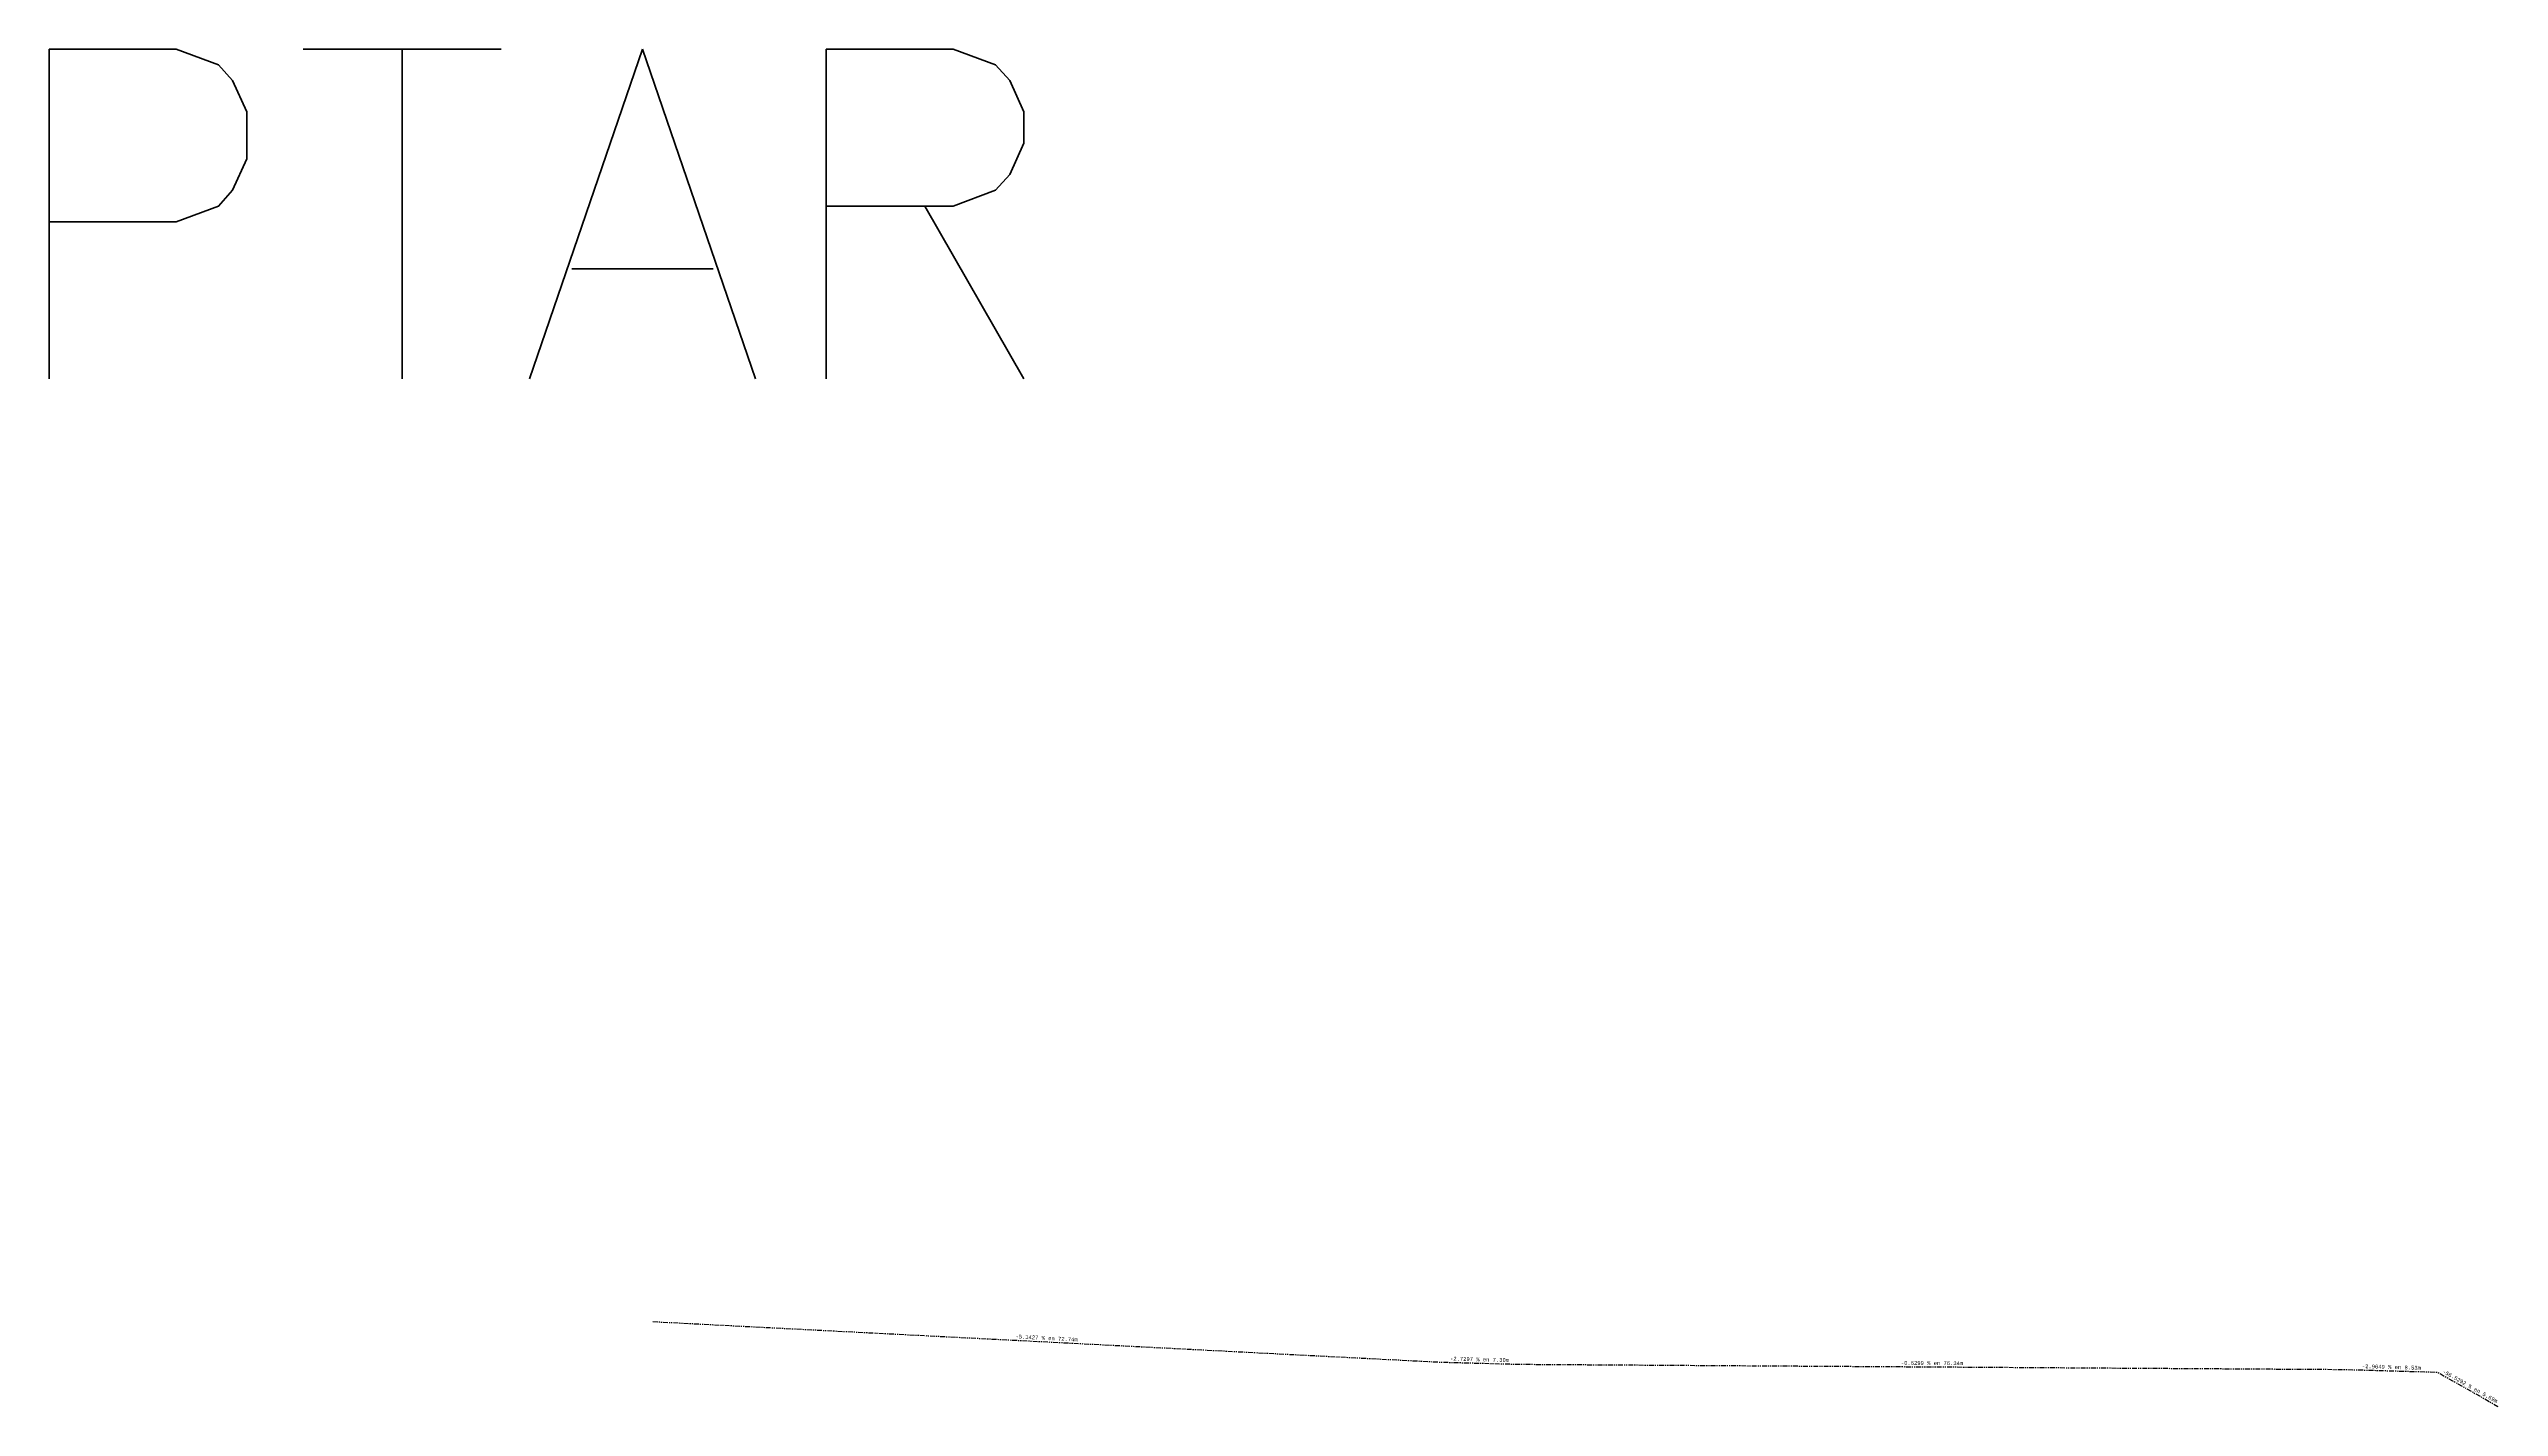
# Model space of a CAD drawing. Header units: metres. Extents: x 0 to 1752, y 632 to 1210.
# Drawn here: x 969.4 to 1195.8, y 758.9 to 884.4 of the extents above; entities that cross this region are included whole.
import ezdxf
from ezdxf.enums import TextEntityAlignment as Align

# ---------------------------------------------------------------- set-up
doc = ezdxf.new("R2010")
doc.units = ezdxf.units.M
doc.linetypes.add('SECCION1', pattern=[0.895, 0.45, -0.095, 0.08, -0.095, 0.08, -0.095])
doc.layers.add('CVL_PERF', color=2, linetype='SECCION1')
doc.layers.add('CVL_PERF_TX', color=2, linetype='Continuous')
doc.styles.add('MONOTXT4', font='monotxt4.shx')
doc.styles.get("Standard").update_dxf_attribs({"font": 'simplex.shx'})

msp = doc.modelspace()

# ---------------------------------------------------------------- linework, layer by layer
at = {"layer": 'CVL_PERF', "color": 2, "linetype": 'SECCION1', "lineweight": 25, "flags": 128}
msp.add_lwpolyline([(1025.16308, 766.78143), (1097.90226, 763.04065), (1105.20424, 762.84133), (1181.54912, 762.36043), (1190.0823, 762.10743), (1195.77139, 758.89143)], dxfattribs=at)

# ---------------------------------------------------------------- texts
msp.add_text('PTAR', height=30.463631).set_placement((964.13799, 853.89503))
at = {"layer": 'CVL_PERF_TX', "color": 2, "lineweight": 25, "style": 'MONOTXT4'}
for s, rotation, p in [('-5.1427 % en 72.74m', 357.0560288, (1061.55064, 765.26058)), ('-2.7297 % en 7.30m', 358.4363638, (1101.5628, 763.29086)), ('-0.6299 % en 76.34m', 359.639097, (1143.37889, 762.95087)), ('-2.9649 % en 8.53m', 358.3017355, (1185.82608, 762.58377)), ('-56.5292 % en 5.69m', 330.5208622, (1193.09908, 760.80411))]:
    msp.add_text(s, height=0.35, rotation=rotation, dxfattribs=at).set_placement(p, align=Align.MIDDLE)

doc.saveas('drawing.dxf')
